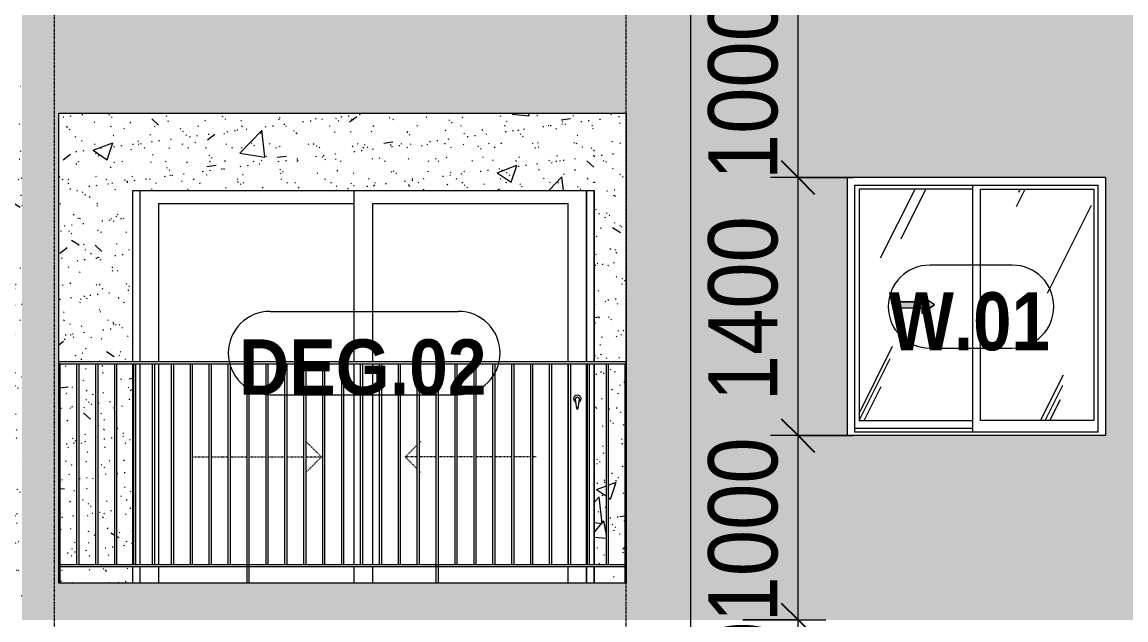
# Model space of a CAD drawing. Header units: millimetres. Extents: x 1240 to 198004, y -7796 to 35300.
# Drawn here: x 69762 to 75746, y 9000 to 12244 of the extents above; entities that cross this region are included whole.
import ezdxf

# ---------------------------------------------------------------- set-up
doc = ezdxf.new("R2010")
doc.units = ezdxf.units.MM
for name, pattern in [('1 NÉT CALL OUT', [6, 3, -3]), ('Dash', [6, 3, -3]), ('Grid Line', [22.225, 12.7, -3.175, 3.175, -3.175])]:
    doc.linetypes.add(name, pattern=pattern)
for name, color, linetype, lineweight in [('0-1', 7, 'Continuous', 5), ('A-ANNO-DIMS', 211, 'Continuous', 9), ('A-ANNO-DIMS-150', 211, 'Continuous', 9), ('A-DETL-GENF', 92, 'Continuous', 9), ('A-DETL-GENF-2', 92, '1 NÉT CALL OUT', 9), ('A-DOOR', 31, 'Continuous', 9), ('A-DOOR-FRAM', 31, 'Continuous', 9), ('A-DOOR-HDLN', 31, 'Dash', 18), ('A-DOOR-IDEN', 31, 'Continuous', 9), ('A-FLOR-HRAL', 11, 'Continuous', 9), ('A-GLAZ', 151, 'Continuous', 9), ('A-GLAZ-3', 7, '1 NÉT CALL OUT', 9), ('A-GLAZ-IDEN', 152, 'Continuous', 9), ('A-WALL', 113, 'Continuous', 9), ('A-WALL-PATT-2', 9, 'Continuous', 9), ('A-WALL-PATT-3', 111, 'Continuous', 5), ('A-WALL-PATT-4', 111, 'Continuous', 9), ('I-WALL-1', 7, 'Continuous', 9), ('S-GRID-1', 1, 'Grid Line', 9)]:
    doc.layers.add(name, color=color, linetype=linetype, lineweight=lineweight)
doc.styles.add('Arial_B_1', font='arialbd.ttf', dxfattribs={"width": 0.85, "height": 315})
doc.styles.add('Arial_B_2', font='arialbd.ttf', dxfattribs={"width": 0.9, "height": 300})
doc.styles.add('UTM Avo', font='', dxfattribs={"width": 0.9, "height": 375})
doc.styles.get('UTM Avo').set_extended_font_data('UTM Avo')
doc.dimstyles.new('1_Dim_chi_tiet_2_5', dxfattribs={"dimscale": 304.8, "dimtxt": 374.737856, "dimasz": 0.590551, "dimexe": 0.492126, "dimexo": 0.0625, "dimgap": 0.049213, "dimtad": 1, "dimdec": 0, "dimrnd": 5, "dimzin": 0, "dimdsep": 46, "dimtxsty": 'UTM Avo', "dimblk1": 'OBLIQUE', "dimblk2": 'OBLIQUE', "dimsah": 1, "dimcen": 0.09, "dimdle": 0.492126, "dimazin": 0, "dimtfac": 1, "dimtdec": 4, "dimtix": 1, "dimtmove": 0, "dimatfit": 3, "dimfxl": 0.984252, "dimfxlon": 1, "dimtvp": 1, "dimtolj": 1, "dimtzin": 0, "dimarcsym": 2})
pattern_1 = [(50, (377.7, 0), (1093.104, -95.634), [114.3, -1257.3]), (355, (377.7, 0), (-211.457, 1146.341), [91.44, -1005.84]), (100.451, (468.8, -8), (881.656, 1050.7), [97.14, -1068.54]), (46.184, (377.7, 304.8), (1626.475, -252.257), [171.45, -1885.95]), (96.636, (513.3, 283.8), (1424.416, 1484.565), [145.71, -1602.81]), (351.184, (377.7, 304.8), (1424.43, 1484.55), [137.16, -1508.76]), (21, (530.1, 228.6), (909.686, -613.591), [114.3, -1257.3]), (326, (530.1, 228.6), (370.812, 1105.129), [91.44, -1005.84]), (71.451, (606, 177.5), (1280.503, 491.528), [97.14, -1068.54]), (37.5, (377.74, 0), (18.5313, 507.3303), [50.292, -943.356, 50.292, -970.788, -1009.65]), (37.5, (377.74, 0), (18.5313, 507.3303), [-2014.728, 50.292, -959.358]), (7.5, (377.74, 0), (400.9178, 601.0836), [50.292, -531.876, 50.292, -920.496, -384.81]), (7.5, (377.74, 0), (400.9178, 601.0836), [-1552.956, 50.292, -334.518]), (327.5, (37.9, 0), (813.5452, -34.3737), [50.292, -330.708, 50.292, -1138.428, -1577.34]), (327.5, (37.9, 0), (813.5452, -34.3737), [-1569.72, 50.292, -1527.048]), (317.5, (-114.5, 0), (888.7755, 152.56), [50.292, -445.008, 50.292, -739.14, -1120.14]), (317.5, (-114.5, 0), (888.7755, 152.56), [-1284.732, 50.292, -1069.848])]
pattern_2 = [(37.5, (377.74, 0), (-4.79953, 146.8239), [5.029, -110.795, 5.029, -124.511, -123.825]), (37.5, (377.74, 0), (-4.79953, 146.8239), [-245.364, 5.029, -118.796]), (7.5, (377.74, 0), (134.85743, 215.0472), [5.029, -57.455, 5.029, -99.365, -40.005]), (7.5, (377.74, 0), (134.85743, 215.0472), [-166.878, 5.029, -34.976]), (327.5, (284.02, 0), (237.29776, 0.4316), [5.029, -33.071, 5.029, -132.131, -179.07]), (327.5, (284.02, 0), (237.29776, 0.4316), [-175.26, 5.029, -174.041]), (317.5, (284.02, 0), (229.06706, 66.8792), [5.029, -14.021, 5.029, -84.887, -102.87]), (317.5, (284.02, 0), (229.06706, 66.8792), [-108.966, 5.029, -97.841])]
pattern_3 = [(63.435, (2168, 104.33), (-0.0014, 1524.001), [532.463, -2875.304]), (63.435, (644, 104.33), (-0.0014, 1524.001), [532.463, -2875.304]), (63.435, (2897.55, 398.8), (-0.0014, 1524.001), [532.463, -2875.304]), (63.435, (1373.55, 398.8), (-0.0014, 1524.001), [532.463, -2875.304]), (63.435, (2787.1, 294.83), (-0.0014, 1524.001), [532.463, -2875.304]), (63.435, (1263.1, 294.83), (-0.0014, 1524.001), [532.463, -2875.304]), (63.435, (2674.6, 890.1), (-0.0014, 1524.001), [258.802, -3148.965]), (63.435, (1150.6, 890.1), (-0.0014, 1524.001), [258.802, -3148.965]), (63.435, (2600.96, 797.95), (-0.0014, 1524.001), [532.463, -2875.304]), (63.435, (1076.96, 797.95), (-0.0014, 1524.001), [532.463, -2875.304]), (63.435, (2613.95, 864.1), (-0.0014, 1524.001), [532.463, -2875.304]), (63.435, (1089.95, 864.1), (-0.0014, 1524.001), [532.463, -2875.304]), (63.435, (1999.1, 573.94), (-0.0014, 1524.001), [532.463, -2875.304]), (63.435, (475.1, 573.94), (-0.0014, 1524.001), [532.463, -2875.304]), (63.435, (2012.1, 651.9), (-0.0014, 1524.001), [532.463, -2875.304]), (63.435, (488.1, 651.9), (-0.0014, 1524.001), [532.463, -2875.304]), (63.435, (2015.6, 708.1), (-0.0014, 1524.001), [532.463, -2875.304]), (63.435, (491.6, 708.1), (-0.0014, 1524.001), [532.463, -2875.304])]

# ---------------------------------------------------------------- blocks, each defined once
blk = doc.blocks.new('NCV_TKTC_TANG 3 - 4_rvt-2-TKCS_MẶT ĐỨNG NỘI KHU 1')
at = {"layer": 'A-WALL-PATT-2'}
h = blk.add_hatch(dxfattribs=at)
h.set_pattern_fill('FP_5', color=256, style=0, pattern_type=2)
h.set_pattern_definition(pattern_1)
h.paths.add_polyline_path([(69751.9, 8950), (69761.9, 8950), (69761.9, 9150), (69759, 9150), (69759, 9290), (68646.9, 9290), (68646.9, 9194), (69751.9, 9194), (69751.9, 8990)])
h.paths.add_polyline_path([(69431.6, 9300), (69534, 9300), (69534, 9915), (69431.5, 9915), (69431.5, 9300)])
h.paths.add_polyline_path([(69309, 9300), (69309, 9915), (69206.5, 9915), (69206.5, 9300)])
h.paths.add_polyline_path([(68994.8, 9300), (69084, 9300), (69084, 9915), (68981.5, 9915), (68981.5, 9300)])
h.paths.add_polyline_path([(69421.5, 9300), (69421.5, 9915), (69319, 9915), (69319, 9300)])
h.paths.add_polyline_path([(69656.5, 9300), (69759, 9300), (69759, 10390), (69656.5, 10390), (69656.5, 9815.8)])
h.paths.add_polyline_path([(68971.5, 9300), (68971.5, 9915), (68869, 9915), (68869, 9300)])
h.paths.add_polyline_path([(69094, 9300), (69196.5, 9300), (69196.5, 9915), (69094, 9915), (69094, 9598.9)])
h.paths.add_polyline_path([(69646.5, 9300), (69646.5, 10390), (69637, 10390), (69637, 9915), (69544, 9915), (69544, 9300)])
h.paths.add_polyline_path([(68859, 9300), (68859, 9915), (68756.5, 9915), (68756.5, 9300)])
h.paths.add_polyline_path([(68746.5, 9300), (68746.5, 9915), (68737, 9915), (68737, 10390), (68646.9, 10390), (68646.9, 9300)])
h.paths.add_polyline_path([(68634.9, 10390), (68636.9, 10390), (68636.9, 11750), (68634.9, 11750), (68634.9, 11285.9)])
h.paths.add_polyline_path([(68737, 10400), (68737, 11315), (69637, 11315), (69637, 10400), (69761.9, 10400), (69761.9, 12130), (69751.9, 12130), (69751.9, 11750), (68646.9, 11750), (68646.9, 10400)])
h = blk.add_hatch(dxfattribs=at)
h.set_pattern_fill('FP_4', color=256, style=0, pattern_type=2)
h.set_pattern_definition(pattern_2)
h.paths.add_polyline_path([(69751.9, 8950), (69761.9, 8950), (69761.9, 9150), (69759, 9150), (69759, 9290), (68646.9, 9290), (68646.9, 9194), (69751.9, 9194), (69751.9, 8990)])
h.paths.add_polyline_path([(69431.6, 9300), (69534, 9300), (69534, 9915), (69431.5, 9915), (69431.5, 9300)])
h.paths.add_polyline_path([(69309, 9300), (69309, 9915), (69206.5, 9915), (69206.5, 9300)])
h.paths.add_polyline_path([(68994.8, 9300), (69084, 9300), (69084, 9915), (68981.5, 9915), (68981.5, 9300)])
h.paths.add_polyline_path([(69421.5, 9300), (69421.5, 9915), (69319, 9915), (69319, 9300)])
h.paths.add_polyline_path([(69656.5, 9300), (69759, 9300), (69759, 10390), (69656.5, 10390), (69656.5, 9815.8)])
h.paths.add_polyline_path([(68971.5, 9300), (68971.5, 9915), (68869, 9915), (68869, 9300)])
h.paths.add_polyline_path([(69094, 9300), (69196.5, 9300), (69196.5, 9915), (69094, 9915), (69094, 9598.9)])
h.paths.add_polyline_path([(69646.5, 9300), (69646.5, 10390), (69637, 10390), (69637, 9915), (69544, 9915), (69544, 9300)])
h.paths.add_polyline_path([(68859, 9300), (68859, 9915), (68756.5, 9915), (68756.5, 9300)])
h.paths.add_polyline_path([(68746.5, 9300), (68746.5, 9915), (68737, 9915), (68737, 10390), (68646.9, 10390), (68646.9, 9300)])
h.paths.add_polyline_path([(68634.9, 10390), (68636.9, 10390), (68636.9, 11750), (68634.9, 11750), (68634.9, 11285.9)])
h.paths.add_polyline_path([(68737, 10400), (68737, 11315), (69637, 11315), (69637, 10400), (69761.9, 10400), (69761.9, 12130), (69751.9, 12130), (69751.9, 11750), (68646.9, 11750), (68646.9, 10400)])
h = blk.add_hatch(dxfattribs=at)
h.set_pattern_fill('FP_5', color=256, style=0, pattern_type=2)
h.set_pattern_definition(pattern_1)
h.paths.add_polyline_path([(70309.3, 9200), (70362.4, 9200), (70362.4, 9290), (69966.9, 9290), (69966.9, 9200), (69997.6, 9200)])
h.paths.add_polyline_path([(72862.4, 9200), (73031.9, 9200), (73031.9, 9290), (72862.4, 9290)])
h.paths.add_polyline_path([(70274.4, 9300), (70362.4, 9300), (70362.4, 10390), (70274.4, 10390), (70274.4, 9512.9)])
h.paths.add_polyline_path([(70171.9, 9300), (70264.4, 9300), (70264.4, 10390), (70171.9, 10390), (70171.9, 9410.3)])
h.paths.add_polyline_path([(70069.4, 9300), (70161.9, 9300), (70161.9, 10390), (70069.4, 10390), (70069.4, 9307.7)])
h.paths.add_polyline_path([(70059.4, 9300), (70059.4, 10390), (69966.9, 10390), (69966.9, 9300), (70014.7, 9300)])
h.paths.add_polyline_path([(73031.9, 9300), (73031.9, 10390), (72939.4, 10390), (72939.4, 9300)])
h.paths.add_polyline_path([(72929.4, 9300), (72929.4, 10390), (72862.4, 10390), (72862.4, 9300)])
h.paths.add_polyline_path([(70203.1, 10400), (70362.4, 10400), (70362.4, 11330), (72862.4, 11330), (72862.4, 10400), (73036.9, 10400), (73036.9, 11750), (69961.9, 11749.5), (69961.9, 10400), (70199, 10400)])
h = blk.add_hatch(dxfattribs=at)
h.set_pattern_fill('FP_4', color=256, style=0, pattern_type=2)
h.set_pattern_definition(pattern_2)
h.paths.add_polyline_path([(70309.3, 9200), (70362.4, 9200), (70362.4, 9290), (69966.9, 9290), (69966.9, 9200), (69997.6, 9200)])
h.paths.add_polyline_path([(72862.4, 9200), (73031.9, 9200), (73031.9, 9290), (72862.4, 9290)])
h.paths.add_polyline_path([(70274.4, 9300), (70362.4, 9300), (70362.4, 10390), (70274.4, 10390), (70274.4, 9512.9)])
h.paths.add_polyline_path([(70171.9, 9300), (70264.4, 9300), (70264.4, 10390), (70171.9, 10390), (70171.9, 9410.3)])
h.paths.add_polyline_path([(70069.4, 9300), (70161.9, 9300), (70161.9, 10390), (70069.4, 10390), (70069.4, 9307.7)])
h.paths.add_polyline_path([(70059.4, 9300), (70059.4, 10390), (69966.9, 10390), (69966.9, 9300), (70014.7, 9300)])
h.paths.add_polyline_path([(73031.9, 9300), (73031.9, 10390), (72939.4, 10390), (72939.4, 9300)])
h.paths.add_polyline_path([(72929.4, 9300), (72929.4, 10390), (72862.4, 10390), (72862.4, 9300)])
h.paths.add_polyline_path([(70203.1, 10400), (70362.4, 10400), (70362.4, 11330), (72862.4, 11330), (72862.4, 10400), (73036.9, 10400), (73036.9, 11750), (69961.9, 11749.5), (69961.9, 10400), (70199, 10400)])
at = {"layer": 'I-WALL-1'}
for p, q in [((70362.4, 10400), (70362.4, 11330)), ((70362.4, 11330), (72862.4, 11330)), ((72862.4, 11330), (72862.4, 10400)), ((70362.4, 9300), (70362.4, 10390)), ((72862.4, 10390), (72862.4, 9300)), ((70362.4, 9200), (70362.4, 9290)), ((72862.4, 9290), (72862.4, 9200))]:
    blk.add_line(p, q, dxfattribs=at)
blk = doc.blocks.new('1_FAMILY RVT - W01-WxH 1400x1400xmm-V3-TKCS_MẶT ĐỨNG NỘI KHU 1')
at = {"layer": 'A-DETL-GENF-2'}
blk.add_hatch(color=256, dxfattribs=at).paths.add_polyline_path([(74639.8, 10662.1), (74707.5, 10709.5), (74639.8, 10757), (74639.8, 10726.5), (74504.3, 10726.5), (74504.3, 10692.6), (74639.8, 10692.6)])
at = {"layer": 'A-GLAZ'}
h = blk.add_hatch(dxfattribs=at)
h.set_pattern_fill('FP_2', color=256, style=0, pattern_type=2)
h.set_pattern_definition(pattern_3)
h.paths.add_polyline_path([(74298.8, 10082.6), (74913.1, 10082.6), (74913.1, 11336.5), (74298.8, 11336.5), (74298.8, 10692.6)])
h.paths.add_polyline_path([(74639.8, 10662.1), (74639.8, 10692.6), (74504.3, 10692.6), (74504.3, 10726.5), (74639.8, 10726.5), (74639.8, 10757), (74707.5, 10709.5), (74683.4, 10692.6)])
h = blk.add_hatch(dxfattribs=at)
h.set_pattern_fill('FP_2', color=256, style=0, pattern_type=2)
h.set_pattern_definition(pattern_3)
h.paths.add_polyline_path([(75571.8, 10082.6), (75571.8, 11336.5), (74957.5, 11336.5), (74957.5, 10082.6)])
at = {"layer": 'A-DETL-GENF'}
for p, q in [((74504.3, 10726.5), (74504.3, 10692.6)), ((74504.3, 10726.5), (74639.8, 10726.5)), ((74639.8, 10726.5), (74504.3, 10726.5)), ((74504.3, 10726.5), (74504.3, 10692.6)), ((74639.8, 10757), (74639.8, 10726.5)), ((74707.5, 10709.5), (74639.8, 10757)), ((74707.5, 10709.5), (74639.8, 10757)), ((74639.8, 10757), (74639.8, 10726.5)), ((74504.3, 10692.6), (74639.8, 10692.6)), ((74504.3, 10692.6), (74639.8, 10692.6)), ((74707.5, 10709.5), (74639.8, 10662.1)), ((74639.8, 10662.1), (74707.5, 10709.5)), ((74639.8, 10692.6), (74639.8, 10662.1)), ((74639.8, 10692.6), (74639.8, 10662.1))]:
    blk.add_line(p, q, dxfattribs=at)
at = {"layer": 'A-GLAZ'}
for p, q in [((75635.3, 11400), (74235.3, 11400)), ((74235.3, 11400), (74235.3, 10000)), ((75635.3, 11400), (75635.3, 10000)), ((74276.2, 11359.1), (75594.4, 11359.1)), ((74276.2, 10019), (74276.2, 11359.1)), ((74298.8, 11336.5), (74298.8, 10082.6)), ((74913.1, 11336.5), (74298.8, 11336.5)), ((74913.1, 11359.1), (74913.1, 10019)), ((74957.5, 10082.6), (74957.5, 11336.5)), ((74957.5, 11336.5), (75571.8, 11336.5)), ((75571.8, 11336.5), (75571.8, 10082.6)), ((75594.4, 10019), (75594.4, 11359.1)), ((74298.8, 10082.6), (74913.1, 10082.6)), ((75571.8, 10082.6), (74957.5, 10082.6)), ((75635.3, 10000), (74235.3, 10000)), ((74913.1, 10038.1), (74276.2, 10038.1)), ((74913.1, 10038.1), (74276.2, 10038.1)), ((75594.4, 10019), (74276.2, 10019))]:
    blk.add_line(p, q, dxfattribs=at)
blk = doc.blocks.new('Railing - 10mm-1251313-TKCS_MẶT ĐỨNG NỘI KHU 1')
at = {"layer": 'A-FLOR-HRAL'}
for p, q in [((61811, 5900), (61811, 6990)), ((61821, 6990), (61821, 5900))]:
    blk.add_line(p, q, dxfattribs=at)
blk = doc.blocks.new('Railing - 50 x 10mm-1251315-TKCS_MẶT ĐỨNG NỘI KHU 1')
at = {"layer": 'A-FLOR-HRAL'}
for p, q in [((62758.1, 6990), (62748.1, 6990)), ((62748.1, 5800), (62748.1, 6990)), ((62758.1, 6990), (62758.1, 5800))]:
    blk.add_line(p, q, dxfattribs=at)
blk = doc.blocks.new('Railing - 50 x 10mm-V74-TKCS_MẶT ĐỨNG NỘI KHU 1')
at = {"layer": 'A-FLOR-HRAL'}
for q in [(69961.8, 3590), (69966.9, 2400)]:
    blk.add_line((69966.9, 3590), q, dxfattribs=at)
blk = doc.blocks.new('Railing - 50 x 10mm-V166-TKCS_MẶT ĐỨNG NỘI KHU 1')
at = {"layer": 'A-FLOR-HRAL'}
for p in [(73036.9, 6990), (73031.9, 5799.7)]:
    blk.add_line(p, (73031.9, 6990), dxfattribs=at)
blk = doc.blocks.new('Railing - Railing-4537100-TKCS_MẶT ĐỨNG NỘI KHU 1')
at = {"layer": 'A-FLOR-HRAL'}
for p, q in [((69961.9, 9290), (69961.9, 9300)), ((69961.9, 9300), (73036.9, 9300)), ((69961.9, 9290), (73036.9, 9290))]:
    blk.add_line(p, q, dxfattribs=at)
for name, p in [('Railing - 50 x 10mm-V74-TKCS_MẶT ĐỨNG NỘI KHU 1', (0, 6800)), ('Railing - 10mm-1251313-TKCS_MẶT ĐỨNG NỘI KHU 1', (8248.4, 3400)), ('Railing - 10mm-1251313-TKCS_MẶT ĐỨNG NỘI KHU 1', (8350.9, 3400)), ('Railing - 10mm-1251313-TKCS_MẶT ĐỨNG NỘI KHU 1', (8453.4, 3400)), ('Railing - 10mm-1251313-TKCS_MẶT ĐỨNG NỘI KHU 1', (8555.9, 3400)), ('Railing - 10mm-1251313-TKCS_MẶT ĐỨNG NỘI KHU 1', (8658.4, 3400)), ('Railing - 10mm-1251313-TKCS_MẶT ĐỨNG NỘI KHU 1', (8760.9, 3400)), ('Railing - 10mm-1251313-TKCS_MẶT ĐỨNG NỘI KHU 1', (8863.4, 3400)), ('Railing - 10mm-1251313-TKCS_MẶT ĐỨNG NỘI KHU 1', (8965.9, 3400)), ('Railing - 10mm-1251313-TKCS_MẶT ĐỨNG NỘI KHU 1', (9068.4, 3400)), ('Railing - 50 x 10mm-1251315-TKCS_MẶT ĐỨNG NỘI KHU 1', (8233.9, 3400)), ('Railing - 10mm-1251313-TKCS_MẶT ĐỨNG NỘI KHU 1', (9273.4, 3400)), ('Railing - 10mm-1251313-TKCS_MẶT ĐỨNG NỘI KHU 1', (9375.9, 3400)), ('Railing - 10mm-1251313-TKCS_MẶT ĐỨNG NỘI KHU 1', (9478.4, 3400)), ('Railing - 10mm-1251313-TKCS_MẶT ĐỨNG NỘI KHU 1', (9580.9, 3400)), ('Railing - 10mm-1251313-TKCS_MẶT ĐỨNG NỘI KHU 1', (9683.4, 3400)), ('Railing - 10mm-1251313-TKCS_MẶT ĐỨNG NỘI KHU 1', (9785.9, 3400)), ('Railing - 10mm-1251313-TKCS_MẶT ĐỨNG NỘI KHU 1', (9888.4, 3400)), ('Railing - 10mm-1251313-TKCS_MẶT ĐỨNG NỘI KHU 1', (9990.9, 3400)), ('Railing - 10mm-1251313-TKCS_MẶT ĐỨNG NỘI KHU 1', (10093.4, 3400)), ('Railing - 50 x 10mm-1251315-TKCS_MẶT ĐỨNG NỘI KHU 1', (9258.8, 3400)), ('Railing - 10mm-1251313-TKCS_MẶT ĐỨNG NỘI KHU 1', (10298.4, 3400)), ('Railing - 10mm-1251313-TKCS_MẶT ĐỨNG NỘI KHU 1', (10400.9, 3400)), ('Railing - 10mm-1251313-TKCS_MẶT ĐỨNG NỘI KHU 1', (10503.3, 3400)), ('Railing - 10mm-1251313-TKCS_MẶT ĐỨNG NỘI KHU 1', (10605.8, 3400)), ('Railing - 10mm-1251313-TKCS_MẶT ĐỨNG NỘI KHU 1', (10708.3, 3400)), ('Railing - 10mm-1251313-TKCS_MẶT ĐỨNG NỘI KHU 1', (10810.8, 3400)), ('Railing - 10mm-1251313-TKCS_MẶT ĐỨNG NỘI KHU 1', (10913.3, 3400)), ('Railing - 10mm-1251313-TKCS_MẶT ĐỨNG NỘI KHU 1', (11015.8, 3400)), ('Railing - 10mm-1251313-TKCS_MẶT ĐỨNG NỘI KHU 1', (11118.3, 3400)), ('Railing - 50 x 10mm-V166-TKCS_MẶT ĐỨNG NỘI KHU 1', (0, 3400))]:
    blk.add_blockref(name, p)
blk = doc.blocks.new('Top Rail Type - Top Rail_Internal_-4537101-TKCS_MẶT ĐỨNG NỘI KHU 1')
at = {"layer": 'A-FLOR-HRAL'}
for p, q in [((69961.9, 10390), (69961.9, 10400)), ((73036.9, 10400), (69961.9, 10400)), ((69961.9, 10390), (73036.9, 10390))]:
    blk.add_line(p, q, dxfattribs=at)
blk = doc.blocks.new('DEG_02-DEG_03 - DEG_02-2500x2400mm-CỬA ĐI 02 CÁNH TRƯỢT-V167-TKCS_MẶT ĐỨNG NỘI KHU 1')
at = {"layer": 'A-DOOR'}
for p, q in [((71561.9, 7000), (71561.9, 7930)), ((72821.9, 7930), (72821.9, 7000)), ((70501.9, 7860), (70501.9, 7000)), ((70501.9, 7860), (71561.9, 7860)), ((71661.9, 7860), (71661.9, 7000)), ((71661.9, 7860), (72721.9, 7860)), ((72721.9, 7000), (72721.9, 7860)), ((70501.9, 6990), (70501.9, 5900)), ((71561.9, 5900), (71561.9, 6990)), ((71661.9, 6990), (71661.9, 5900)), ((72721.9, 5900), (72721.9, 6990)), ((72821.9, 6990), (72821.9, 5900)), ((70501.9, 5890), (70501.9, 5800)), ((71561.9, 5800), (71561.9, 5890)), ((71661.9, 5890), (71661.9, 5800)), ((72721.9, 5800), (72721.9, 5890)), ((72821.9, 5890), (72821.9, 5800))]:
    blk.add_line(p, q, dxfattribs=at)
at = {"layer": 'A-DOOR', "flags": 128}
blk.add_lwpolyline([(72773.4, 6808.7), (72773.4, 6808.7), (72773.4, 6808.7), (72773.4, 6808.7), (72773.4, 6808.7), (72773.3, 6808.7), (72773.3, 6808.7), (72773.3, 6808.7), (72773.3, 6808.7), (72773.3, 6808.7), (72773.2, 6808.7), (72773.2, 6808.7), (72773.2, 6808.7), (72773.2, 6808.7), (72773.1, 6808.7), (72773.1, 6808.7), (72773.1, 6808.7), (72773, 6808.7), (72773, 6808.7), (72772.9, 6808.7), (72772.9, 6808.7), (72772.8, 6808.7), (72772.8, 6808.7), (72772.7, 6808.7), (72772.7, 6808.7), (72772.6, 6808.7), (72772.6, 6808.7), (72772.5, 6808.7), (72772.5, 6808.7), (72772.4, 6808.7), (72772.4, 6808.7), (72772.3, 6808.7), (72772.3, 6808.7), (72772.2, 6808.7), (72772.1, 6808.7), (72772.1, 6808.7), (72772, 6808.7), (72772, 6808.7), (72771.9, 6808.7), (72771.8, 6808.7), (72771.8, 6808.7), (72771.7, 6808.7), (72771.7, 6808.7), (72771.6, 6808.7), (72771.5, 6808.7), (72771.5, 6808.7), (72771.4, 6808.7), (72771.4, 6808.7), (72771.3, 6808.7), (72771.3, 6808.7), (72771.2, 6808.7), (72771.2, 6808.7), (72771.1, 6808.7), (72771.1, 6808.7), (72771, 6808.7), (72771, 6808.7), (72770.9, 6808.7), (72770.9, 6808.7), (72770.8, 6808.7), (72770.8, 6808.7), (72770.7, 6808.7), (72770.7, 6808.7), (72770.7, 6808.7), (72770.6, 6808.7), (72770.6, 6808.7), (72770.6, 6808.7), (72770.5, 6808.7), (72770.5, 6808.7), (72770.5, 6808.7), (72770.5, 6808.7), (72770.5, 6808.7), (72770.4, 6808.7), (72770.4, 6808.7), (72770.4, 6808.7), (72770.4, 6808.7), (72770.4, 6808.7), (72770.4, 6808.7)], dxfattribs=at)
at = {"layer": 'A-DOOR'}
for centre, radius, start, end in [((72771.9, 6800), 20, 0, 180), ((72771.9, 6800), 20, 180, 240), ((72770.4, 6799.2), 9.45, 90, 180), ((72925.7, 6799.2), 164.8, 180, 199.13397), ((72773.4, 6799.2), 9.45, 0, 90), ((72618.1, 6799.2), 164.8, 340.86603, 0), ((72771.9, 6800), 20, 300, 0), ((72772.3, 6746), 2.34, 199.13397, 261.03098), ((72771.5, 6746), 2.34, 278.96902, 340.86603)]:
    blk.add_arc(centre, radius, start, end, dxfattribs=at)
at = {"layer": 'A-DOOR-FRAM'}
for p, q in [((70401.9, 7000), (70401.9, 7930)), ((72821.9, 7000), (72821.9, 7930)), ((72861.9, 7930), (72861.9, 7000)), ((70401.9, 5900), (70401.9, 6990)), ((72821.9, 5900), (72821.9, 6990)), ((72861.9, 6990), (72861.9, 5900)), ((70401.9, 5800), (70401.9, 5890)), ((72821.9, 5800), (72821.9, 5890)), ((72861.9, 5890), (72861.9, 5800))]:
    blk.add_line(p, q, dxfattribs=at)
at = {"layer": 'A-DOOR-HDLN'}
for p, q in [((71384.6, 6484.2), (71299.8, 6569.1)), ((71839.1, 6484.2), (71904.4, 6549.5)), ((71914.4, 6559.5), (71924, 6569.1)), ((70684.4, 6484.2), (70776.9, 6484.2)), ((70786.9, 6484.2), (70879.4, 6484.2)), ((70889.4, 6484.2), (70981.9, 6484.2)), ((70991.9, 6484.2), (71084.4, 6484.2)), ((71094.4, 6484.2), (71186.9, 6484.2)), ((71196.9, 6484.2), (71289.4, 6484.2)), ((71299.4, 6484.2), (71384.6, 6484.2)), ((71384.6, 6484.2), (71299.8, 6399.4)), ((71839.1, 6484.2), (71904.4, 6419)), ((71904.4, 6484.2), (71839.1, 6484.2)), ((72006.9, 6484.2), (71914.4, 6484.2)), ((72109.4, 6484.2), (72016.9, 6484.2)), ((72211.9, 6484.2), (72119.4, 6484.2)), ((72314.4, 6484.2), (72221.9, 6484.2)), ((72416.9, 6484.2), (72324.4, 6484.2)), ((72519.4, 6484.2), (72426.9, 6484.2)), ((72549.1, 6484.2), (72529.4, 6484.2)), ((71914.4, 6409), (71924, 6399.4))]:
    blk.add_line(p, q, dxfattribs=at)
blk = doc.blocks.new('SSA-WINDOW TAG - 10-2062020-TKCS_MẶT ĐỨNG NỘI KHU 1')
at = {"layer": 'A-GLAZ-IDEN'}
for p, q in [((22610.6, 7667.3), (22163, 7667.3)), ((22163, 7217.3), (22610.6, 7217.3))]:
    blk.add_line(p, q, dxfattribs=at)
for centre, start, end in [((22163, 7442.3), 90, 270), ((22610.6, 7442.3), 270, 90)]:
    blk.add_arc(centre, 225, start, end, dxfattribs=at)
blk = doc.blocks.new('DIMBLOCK42-TKCS_MẶT ĐỨNG NỘI KHU 1')
at = {"layer": 'A-ANNO-DIMS-150', "lineweight": 25}
for p, q in [((73968.4, 9000), (73878.4, 9090)), ((73968.4, 9000), (74058.4, 8910)), ((73968.4, 8000), (73878.4, 8090)), ((73968.4, 8000), (74058.4, 7910))]:
    blk.add_line(p, q, dxfattribs=at)
at = {"layer": 'A-ANNO-DIMS-150'}
for p, q in [((73668.4, 9000), (74118.4, 9000)), ((73968.4, 9000), (73668.4, 9000)), ((73968.4, 8000), (73968.4, 9000)), ((74268.4, 8000), (73818.4, 8000)), ((73968.4, 8000), (74268.4, 8000))]:
    blk.add_line(p, q, dxfattribs=at)
at = {"layer": 'A-ANNO-DIMS-150', "color": 0, "insert": (73481.2, 7986.5), "char_height": 375, "width": 1232.471, "attachment_point": 1, "rotation": 90, "line_spacing_factor": 1.110334, "style": 'UTM Avo'}
blk.add_mtext('1000', dxfattribs=at)
blk = doc.blocks.new('_Oblique')
at = {"color": 0, "linetype": 'ByBlock', "lineweight": -2}
blk.add_line((-0.5, -0.5), (0.5, 0.5), dxfattribs=at)
blk = doc.blocks.new('DIMBLOCK43-TKCS_MẶT ĐỨNG NỘI KHU 1')
at = {"layer": 'A-ANNO-DIMS-150', "lineweight": 25}
for p, q in [((73968.4, 10000), (73878.4, 10090)), ((73968.4, 10000), (74058.4, 9910)), ((73968.4, 9000), (73878.4, 9090)), ((73968.4, 9000), (74058.4, 8910))]:
    blk.add_line(p, q, dxfattribs=at)
at = {"layer": 'A-ANNO-DIMS-150'}
for p, q in [((74268.4, 10000), (73818.4, 10000)), ((73968.4, 9000), (73968.4, 10000)), ((73968.4, 10000), (74268.4, 10000)), ((73668.4, 9000), (74118.4, 9000)), ((73968.4, 9000), (73668.4, 9000))]:
    blk.add_line(p, q, dxfattribs=at)
at = {"layer": 'A-ANNO-DIMS-150', "color": 0, "insert": (73481.2, 8986.5), "char_height": 375, "width": 1232.471, "attachment_point": 1, "rotation": 90, "line_spacing_factor": 1.110334, "style": 'UTM Avo'}
blk.add_mtext('1000', dxfattribs=at)
blk = doc.blocks.new('DIMBLOCK44-TKCS_MẶT ĐỨNG NỘI KHU 1')
at = {"layer": 'A-ANNO-DIMS-150', "lineweight": 25}
for p, q in [((73968.4, 11400), (73878.4, 11490)), ((73968.4, 11400), (74058.4, 11310)), ((73968.4, 10000), (73878.4, 10090)), ((73968.4, 10000), (74058.4, 9910))]:
    blk.add_line(p, q, dxfattribs=at)
at = {"layer": 'A-ANNO-DIMS-150'}
for p, q in [((74268.4, 11400), (73818.4, 11400)), ((73968.4, 10000), (73968.4, 11400)), ((73968.4, 11400), (74268.4, 11400)), ((74268.4, 10000), (73818.4, 10000)), ((73968.4, 10000), (74268.4, 10000))]:
    blk.add_line(p, q, dxfattribs=at)
at = {"layer": 'A-ANNO-DIMS-150', "color": 0, "insert": (73481.2, 10186.5), "char_height": 375, "width": 1232.471, "attachment_point": 1, "rotation": 90, "line_spacing_factor": 1.110334, "style": 'UTM Avo'}
blk.add_mtext('1400', dxfattribs=at)
blk = doc.blocks.new('DIMBLOCK45-TKCS_MẶT ĐỨNG NỘI KHU 1')
at = {"layer": 'A-ANNO-DIMS-150', "lineweight": 25}
for p, q in [((73968.4, 12400), (73878.4, 12490)), ((73968.4, 12400), (74058.4, 12310)), ((73968.4, 11400), (73878.4, 11490)), ((73968.4, 11400), (74058.4, 11310))]:
    blk.add_line(p, q, dxfattribs=at)
at = {"layer": 'A-ANNO-DIMS-150'}
for p, q in [((73668.4, 12400), (74118.4, 12400)), ((73968.4, 12400), (73668.4, 12400)), ((73968.4, 11400), (73968.4, 12400)), ((74268.4, 11400), (73818.4, 11400)), ((73968.4, 11400), (74268.4, 11400))]:
    blk.add_line(p, q, dxfattribs=at)
at = {"layer": 'A-ANNO-DIMS-150', "color": 0, "insert": (73481.2, 11386.5), "char_height": 375, "width": 1232.471, "attachment_point": 1, "rotation": 90, "line_spacing_factor": 1.110334, "style": 'UTM Avo'}
blk.add_mtext('1000', dxfattribs=at)
blk = doc.blocks.new('STN_Door Tag - STN_Door Tag-1788670-TKCS_MẶT ĐỨNG NỘI KHU 1')
at = {"layer": 'A-DOOR-IDEN'}
for p, q in [((35836.5, 30934.3), (36856.6, 30934.3)), ((35836.5, 30481.5), (36856.6, 30481.5))]:
    blk.add_line(p, q, dxfattribs=at)
for centre, start, end in [((35836.5, 30707.9), 90, 270), ((36856.6, 30707.9), 270, 90)]:
    blk.add_arc(centre, 226.4, start, end, dxfattribs=at)

msp = doc.modelspace()

# ---------------------------------------------------------------- hatches: boundary and pattern name
at = {"layer": 'A-WALL-PATT-3'}
h = msp.add_hatch(color=256, dxfattribs=at)
h.paths.add_polyline_path([(72246.8, 9000), (73386.9, 9000), (73386.9, 12400), (69761.9, 12400), (69761.9, 9000), (70955.1, 9000)])
h.paths.add_polyline_path([(70309.3, 9200), (69961.8, 9200), (69961.8, 11750), (73036.9, 11750), (73036.9, 9200), (70955.1, 9200)])
at = {"layer": 'A-WALL-PATT-4'}
h = msp.add_hatch(color=256, dxfattribs=at)
h.paths.add_polyline_path([(73386.9, 9000), (76546.9, 9000), (76546.9, 12400), (73386.9, 12400), (73386.9, 10028.3)])
h.paths.add_polyline_path([(74235.3, 10000), (74235.3, 11400), (75635.3, 11400), (75635.3, 10000), (74276.2, 10000)])

# ---------------------------------------------------------------- linework, layer by layer
at = {"layer": 'A-WALL'}
for p, q in [((73386.9, 5600), (73386.9, 19200)), ((69961.8, 9200), (69961.8, 11750)), ((69961.8, 11750), (73036.9, 11750)), ((73036.9, 11750), (73036.9, 9200)), ((73036.9, 9200), (69961.8, 9200))]:
    msp.add_line(p, q, dxfattribs=at)
at = {"layer": 'S-GRID-1'}
for p, q in [((69936.9, -2695.9), (69936.9, 30542.5)), ((73036.9, -2695.9), (73036.9, 30542.5))]:
    msp.add_line(p, q, dxfattribs=at)

# ---------------------------------------------------------------- block references
at = {"layer": '0-1'}
msp.add_blockref('NCV_TKTC_TANG 3 - 4_rvt-2-TKCS_MẶT ĐỨNG NỘI KHU 1', (0, 0), dxfattribs=at)
at = {"layer": 'A-DOOR'}
msp.add_blockref('DEG_02-DEG_03 - DEG_02-2500x2400mm-CỬA ĐI 02 CÁNH TRƯỢT-V167-TKCS_MẶT ĐỨNG NỘI KHU 1', (0, 3400), dxfattribs=at)
at = {"layer": 'A-DOOR-IDEN'}
msp.add_blockref('STN_Door Tag - STN_Door Tag-1788670-TKCS_MẶT ĐỨNG NỘI KHU 1', (35269.9, -20260.1), dxfattribs=at)
at = {"layer": 'A-FLOR-HRAL'}
for name in ['Railing - Railing-4537100-TKCS_MẶT ĐỨNG NỘI KHU 1', 'Top Rail Type - Top Rail_Internal_-4537101-TKCS_MẶT ĐỨNG NỘI KHU 1']:
    msp.add_blockref(name, (0, 0), dxfattribs=at)
at = {"layer": 'A-GLAZ-3'}
msp.add_blockref('1_FAMILY RVT - W01-WxH 1400x1400xmm-V3-TKCS_MẶT ĐỨNG NỘI KHU 1', (0, 0), dxfattribs=at)
at = {"layer": 'A-GLAZ-IDEN'}
msp.add_blockref('SSA-WINDOW TAG - 10-2062020-TKCS_MẶT ĐỨNG NỘI KHU 1', (52519.2, 3257.7), dxfattribs=at)

# ---------------------------------------------------------------- texts
at = {"layer": 'A-DOOR-IDEN', "insert": (71608.8, 10370), "char_height": 300, "width": 1375.65, "attachment_point": 5, "line_spacing_factor": 0.936439, "style": 'Arial_B_2'}
msp.add_mtext('\\pt6.75,13.5,20.25,27,33.75,40.5,47.25,54,60.75,67.5,74.25,81,87.75,94.5,101.25,108,114.75,121.5,128.25,135,141.75,148.5,155.25,162,168.75,175.5,182.25,189,195.75,202.5,209.25,216;DEG.02', dxfattribs=at)
at = {"layer": 'A-GLAZ-IDEN', "insert": (74896.7, 10618.1), "char_height": 315, "width": 902.7, "attachment_point": 5, "line_spacing_factor": 0.936439, "style": 'Arial_B_1'}
msp.add_mtext('\\pt6.3756,12.7512,19.12365,25.49925,31.87485,38.25045,44.62605,50.9985,57.3741,63.7497,70.1253,76.5009,82.8765,89.24895,95.62455,102.00015,108.37575,114.75135,121.1238,127.4994,133.875,140.2506,146.6262,152.99865,159.37425,165.74985,172.12545,178.50105,184.8735,191.2491,197.6247,204.0003;W.01', dxfattribs=at)

# ---------------------------------------------------------------- dimensions: what is measured, and where the dimension line sits
at = {"layer": 'A-ANNO-DIMS'}
for base, p1, p2, override, picture, middle in [((73968.4, 12400), (74268.4, 11400), (73668.4, 12400), {"dimpost": '<>', "dimfxl": 1166.190379}, 'DIMBLOCK45-TKCS_MẶT ĐỨNG NỘI KHU 1', (73759.3, 11900)), ((73968.4, 11400), (74268.4, 10000), (74268.4, 11400), {"dimpost": '<>', "dimfxl": 1400}, 'DIMBLOCK44-TKCS_MẶT ĐỨNG NỘI KHU 1', (73759.3, 10700)), ((73968.4, 10000), (73668.4, 9000), (74268.4, 10000), {"dimpost": '<>', "dimfxl": 1166.190379}, 'DIMBLOCK43-TKCS_MẶT ĐỨNG NỘI KHU 1', (73759.3, 9500)), ((73968.4, 9000), (74268.4, 8000), (73668.4, 9000), {"dimpost": '<>', "dimfxl": 1166.190379}, 'DIMBLOCK42-TKCS_MẶT ĐỨNG NỘI KHU 1', (73759.3, 8500))]:
    dim = msp.add_linear_dim(base=base, p1=p1, p2=p2, angle=90, dimstyle='1_Dim_chi_tiet_2_5', override=override, dxfattribs=at)
    dim.commit()
    dim.dimension.update_dxf_attribs({"geometry": picture, "text_midpoint": middle})

doc.saveas('drawing.dxf')
